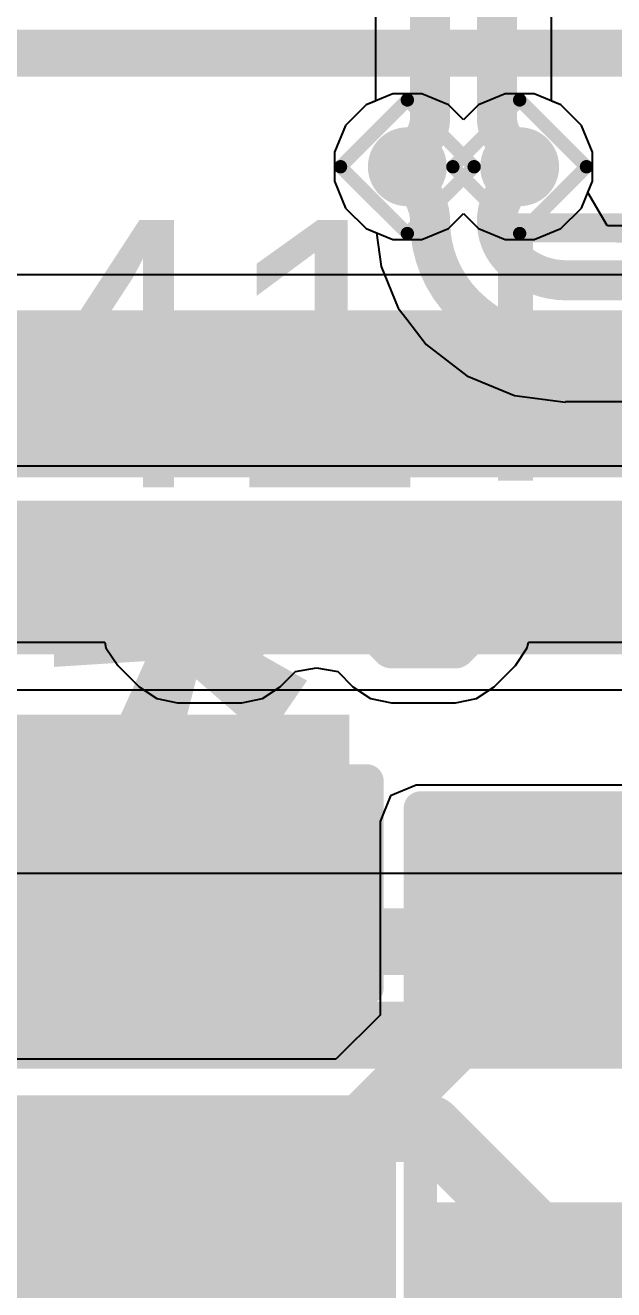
# Model space of a CAD drawing. Header units: inches. Extents: x -0.2 to 17.4, y -0.2 to 2.6.
# Drawn here: x 0.8295 to 0.9176, y 0.4489 to 0.6382 of the extents above; entities that cross this region are included whole.
import ezdxf

# ---------------------------------------------------------------- set-up
doc = ezdxf.new("R2010")
doc.units = ezdxf.units.IN
doc.header["$MEASUREMENT"] = 0
for name, color, linetype in [('Bottom Layer', 5, 'Continuous'), ('Drill Drawing', 1, 'Continuous'), ('Top Layer', 1, 'Continuous'), ('Top Overlay', 2, 'Continuous'), ('Top Paste', 8, 'Continuous'), ('Top Solder', 216, 'Continuous'), ('Via Holes', 16, 'Continuous')]:
    doc.layers.add(name, color=color, linetype=linetype)
doc.styles.add('Arial', font='', dxfattribs={"height": 0.2})
doc.styles.add('Arial_Bold', font='', dxfattribs={"height": 0.2})
doc.styles.get('Arial').set_extended_font_data('Arial')
doc.styles.get('Arial_Bold').set_extended_font_data('Arial', bold=True)

# ---------------------------------------------------------------- blocks, each defined once
blk = doc.blocks.new('R___0603_29')
at = {"layer": 'Top Layer'}
for points in [[(-0.015, 0.0175), (-0.015, -0.0175), (-0.045, -0.0175), (-0.045, 0.0175)], [(0.045, 0.0175), (0.045, -0.0175), (0.015, -0.0175), (0.015, 0.0175)]]:
    blk.add_hatch(color=1, dxfattribs=at).paths.add_polyline_path(points)
at = {"layer": 'Top Paste'}
for points in [[(-0.015, 0.0175), (-0.015, -0.0175), (-0.045, -0.0175), (-0.045, 0.0175)], [(0.045, 0.0175), (0.045, -0.0175), (0.015, -0.0175), (0.015, 0.0175)]]:
    blk.add_hatch(color=8, dxfattribs=at).paths.add_polyline_path(points)
at = {"layer": 'Top Solder'}
for points in [[(-0.011, 0.0215), (-0.011, -0.0215), (-0.049, -0.0215), (-0.049, 0.0215)], [(0.049, 0.0215), (0.049, -0.0215), (0.011, -0.0215), (0.011, 0.0215)]]:
    blk.add_hatch(color=216, dxfattribs=at).paths.add_polyline_path(points)
at = {"layer": 'Top Overlay'}
for points in [[(-0.048, 0.021, 0.005, 0.005, 0), (0.048, 0.021, 0.005, 0.005, 0)], [(-0.048, 0.021, 0.005, 0.005, 0), (-0.048, -0.021, 0.005, 0.005, 0)], [(0.048, 0.021, 0.005, 0.005, 0), (0.048, -0.021, 0.005, 0.005, 0)], [(-0.048, -0.021, 0.005, 0.005, 0), (0.048, -0.021, 0.005, 0.005, 0)]]:
    blk.add_lwpolyline(points, format="xyseb", dxfattribs=at)
for points in [[(-0.04925, 0.021, 0.0025, 0.0025, 1), (-0.04675, 0.021, 0.0025, 0.0025, 1)], [(-0.04925, 0.021, 0.0025, 0.0025, 1), (-0.04675, 0.021, 0.0025, 0.0025, 1)], [(0.04675, 0.021, 0.0025, 0.0025, 1), (0.04925, 0.021, 0.0025, 0.0025, 1)], [(0.04675, 0.021, 0.0025, 0.0025, 1), (0.04925, 0.021, 0.0025, 0.0025, 1)], [(-0.04925, -0.021, 0.0025, 0.0025, 1), (-0.04675, -0.021, 0.0025, 0.0025, 1)], [(-0.04925, -0.021, 0.0025, 0.0025, 1), (-0.04675, -0.021, 0.0025, 0.0025, 1)], [(0.04675, -0.021, 0.0025, 0.0025, 1), (0.04925, -0.021, 0.0025, 0.0025, 1)], [(0.04675, -0.021, 0.0025, 0.0025, 1), (0.04925, -0.021, 0.0025, 0.0025, 1)]]:
    blk.add_lwpolyline(points, format="xyseb", close=True, dxfattribs=at)
blk = doc.blocks.new('C___0603_81')
at = {"layer": 'Top Layer'}
for points in [[(-0.015, 0.0175), (-0.015, -0.0175), (-0.045, -0.0175), (-0.045, 0.0175)], [(0.045, 0.0175), (0.045, -0.0175), (0.015, -0.0175), (0.015, 0.0175)]]:
    blk.add_hatch(color=1, dxfattribs=at).paths.add_polyline_path(points)
at = {"layer": 'Top Paste'}
for points in [[(-0.015, 0.0175), (-0.015, -0.0175), (-0.045, -0.0175), (-0.045, 0.0175)], [(0.045, 0.0175), (0.045, -0.0175), (0.015, -0.0175), (0.015, 0.0175)]]:
    blk.add_hatch(color=8, dxfattribs=at).paths.add_polyline_path(points)
at = {"layer": 'Top Solder'}
for points in [[(-0.0126378, 0.0198622), (-0.0126378, -0.0198622), (-0.0473622, -0.0198622), (-0.0473622, 0.0198622)], [(0.0473622, 0.0198622), (0.0473622, -0.0198622), (0.0126378, -0.0198622), (0.0126378, 0.0198622)]]:
    blk.add_hatch(color=216, dxfattribs=at).paths.add_polyline_path(points)
at = {"layer": 'Top Overlay'}
for points in [[(-0.018, 0.021, 0.005, 0.005, 0), (-0.049, 0.021, 0.005, 0.005, 0)], [(-0.049, -0.021, 0.005, 0.005, 0), (-0.049, 0.021, 0.005, 0.005, 0)], [(0.049, 0.021, 0.005, 0.005, 0), (0.018, 0.021, 0.005, 0.005, 0)], [(0.049, -0.021, 0.005, 0.005, 0), (0.049, 0.021, 0.005, 0.005, 0)], [(-0.018, -0.021, 0.005, 0.005, 0), (-0.049, -0.021, 0.005, 0.005, 0)], [(0.049, -0.021, 0.005, 0.005, 0), (0.018, -0.021, 0.005, 0.005, 0)]]:
    blk.add_lwpolyline(points, format="xyseb", dxfattribs=at)
for points in [[(-0.05025, 0.021, 0.0025, 0.0025, 1), (-0.04775, 0.021, 0.0025, 0.0025, 1)], [(-0.05025, 0.021, 0.0025, 0.0025, 1), (-0.04775, 0.021, 0.0025, 0.0025, 1)], [(-0.01925, 0.021, 0.0025, 0.0025, 1), (-0.01675, 0.021, 0.0025, 0.0025, 1)], [(0.01675, 0.021, 0.0025, 0.0025, 1), (0.01925, 0.021, 0.0025, 0.0025, 1)], [(0.04775, 0.021, 0.0025, 0.0025, 1), (0.05025, 0.021, 0.0025, 0.0025, 1)], [(0.04775, 0.021, 0.0025, 0.0025, 1), (0.05025, 0.021, 0.0025, 0.0025, 1)], [(-0.05025, -0.021, 0.0025, 0.0025, 1), (-0.04775, -0.021, 0.0025, 0.0025, 1)], [(-0.05025, -0.021, 0.0025, 0.0025, 1), (-0.04775, -0.021, 0.0025, 0.0025, 1)], [(-0.01925, -0.021, 0.0025, 0.0025, 1), (-0.01675, -0.021, 0.0025, 0.0025, 1)], [(0.01675, -0.021, 0.0025, 0.0025, 1), (0.01925, -0.021, 0.0025, 0.0025, 1)], [(0.04775, -0.021, 0.0025, 0.0025, 1), (0.05025, -0.021, 0.0025, 0.0025, 1)], [(0.04775, -0.021, 0.0025, 0.0025, 1), (0.05025, -0.021, 0.0025, 0.0025, 1)]]:
    blk.add_lwpolyline(points, format="xyseb", close=True, dxfattribs=at)
blk = doc.blocks.new('C___0603_82')
at = {"layer": 'Top Layer'}
for points in [[(-0.015, 0.0175), (-0.015, -0.0175), (-0.045, -0.0175), (-0.045, 0.0175)], [(0.045, 0.0175), (0.045, -0.0175), (0.015, -0.0175), (0.015, 0.0175)]]:
    blk.add_hatch(color=1, dxfattribs=at).paths.add_polyline_path(points)
at = {"layer": 'Top Paste'}
for points in [[(-0.015, 0.0175), (-0.015, -0.0175), (-0.045, -0.0175), (-0.045, 0.0175)], [(0.045, 0.0175), (0.045, -0.0175), (0.015, -0.0175), (0.015, 0.0175)]]:
    blk.add_hatch(color=8, dxfattribs=at).paths.add_polyline_path(points)
at = {"layer": 'Top Solder'}
for points in [[(-0.0126378, 0.0198622), (-0.0126378, -0.0198622), (-0.0473622, -0.0198622), (-0.0473622, 0.0198622)], [(0.0473622, 0.0198622), (0.0473622, -0.0198622), (0.0126378, -0.0198622), (0.0126378, 0.0198622)]]:
    blk.add_hatch(color=216, dxfattribs=at).paths.add_polyline_path(points)
at = {"layer": 'Top Overlay'}
for points in [[(-0.049, -0.021, 0.005, 0.005, 0), (-0.049, 0.021, 0.005, 0.005, 0)], [(-0.018, 0.021, 0.005, 0.005, 0), (-0.049, 0.021, 0.005, 0.005, 0)], [(0.049, 0.021, 0.005, 0.005, 0), (0.018, 0.021, 0.005, 0.005, 0)], [(0.049, -0.021, 0.005, 0.005, 0), (0.049, 0.021, 0.005, 0.005, 0)], [(-0.018, -0.021, 0.005, 0.005, 0), (-0.049, -0.021, 0.005, 0.005, 0)], [(0.049, -0.021, 0.005, 0.005, 0), (0.018, -0.021, 0.005, 0.005, 0)]]:
    blk.add_lwpolyline(points, format="xyseb", dxfattribs=at)
for points in [[(-0.05025, 0.021, 0.0025, 0.0025, 1), (-0.04775, 0.021, 0.0025, 0.0025, 1)], [(-0.05025, 0.021, 0.0025, 0.0025, 1), (-0.04775, 0.021, 0.0025, 0.0025, 1)], [(-0.01925, 0.021, 0.0025, 0.0025, 1), (-0.01675, 0.021, 0.0025, 0.0025, 1)], [(0.01675, 0.021, 0.0025, 0.0025, 1), (0.01925, 0.021, 0.0025, 0.0025, 1)], [(0.04775, 0.021, 0.0025, 0.0025, 1), (0.05025, 0.021, 0.0025, 0.0025, 1)], [(0.04775, 0.021, 0.0025, 0.0025, 1), (0.05025, 0.021, 0.0025, 0.0025, 1)], [(-0.05025, -0.021, 0.0025, 0.0025, 1), (-0.04775, -0.021, 0.0025, 0.0025, 1)], [(-0.05025, -0.021, 0.0025, 0.0025, 1), (-0.04775, -0.021, 0.0025, 0.0025, 1)], [(-0.01925, -0.021, 0.0025, 0.0025, 1), (-0.01675, -0.021, 0.0025, 0.0025, 1)], [(0.01675, -0.021, 0.0025, 0.0025, 1), (0.01925, -0.021, 0.0025, 0.0025, 1)], [(0.04775, -0.021, 0.0025, 0.0025, 1), (0.05025, -0.021, 0.0025, 0.0025, 1)], [(0.04775, -0.021, 0.0025, 0.0025, 1), (0.05025, -0.021, 0.0025, 0.0025, 1)]]:
    blk.add_lwpolyline(points, format="xyseb", close=True, dxfattribs=at)

msp = doc.modelspace()

# ---------------------------------------------------------------- hatches: boundary and pattern name
at = {"layer": 'Bottom Layer'}
h = msp.add_hatch(color=5, dxfattribs=at)
edge = h.paths.add_edge_path()
edge.add_arc((0.8866796, 0.617), 0.0059055, 0, 360)
h = msp.add_hatch(color=5, dxfattribs=at)
edge = h.paths.add_edge_path()
edge.add_arc((0.9034906, 0.617), 0.0059055, 0, 360)
at = {"layer": 'Top Layer'}
h = msp.add_hatch(color=1, dxfattribs=at)
edge = h.paths.add_edge_path()
edge.add_arc((0.8866796, 0.617), 0.0059055, 0, 360)
h = msp.add_hatch(color=1, dxfattribs=at)
edge = h.paths.add_edge_path()
edge.add_arc((0.9034906, 0.617), 0.0059055, 0, 360)
for points in [[(0.791, 0.49), (0.878, 0.49), (0.878, 0.535), (0.791, 0.535)], [(0.888, 0.483), (0.928, 0.483), (0.928, 0.519), (0.888, 0.519)], [(0.888, 0.488), (0.928, 0.488), (0.928, 0.519), (0.888, 0.519)], [(0.745, 0.43), (0.885, 0.43), (0.885, 0.478), (0.745, 0.478)]]:
    msp.add_hatch(color=1, dxfattribs=at).paths.add_polyline_path(points)
at = {"layer": 'Via Holes'}
h = msp.add_hatch(color=7, dxfattribs=at)
edge = h.paths.add_edge_path()
edge.add_arc((0.8866796, 0.617), 0.003937, 0, 360)
h = msp.add_hatch(color=7, dxfattribs=at)
edge = h.paths.add_edge_path()
edge.add_arc((0.9034906, 0.617), 0.003937, 0, 360)

# ---------------------------------------------------------------- linework, layer by layer
at = {"layer": 'Bottom Layer'}
for p, q in [((0.8845104, 0.6279055), (0.8805021, 0.6262453)), ((0.8888488, 0.6279055), (0.8845104, 0.6279055)), ((0.8928571, 0.6262453), (0.8888488, 0.6279055)), ((0.9013214, 0.6279055), (0.8973131, 0.6262453)), ((0.9056598, 0.6279055), (0.9013214, 0.6279055)), ((0.9096681, 0.6262453), (0.9056598, 0.6279055)), ((0.8805021, 0.6262453), (0.8774343, 0.6231775)), ((0.8950851, 0.6240173), (0.8928571, 0.6262453)), ((0.8973131, 0.6262453), (0.8950851, 0.6240173)), ((0.9127359, 0.6231775), (0.9096681, 0.6262453)), ((0.8774343, 0.6231775), (0.8757741, 0.6191692)), ((0.9143961, 0.6191692), (0.9127359, 0.6231775)), ((0.8757741, 0.6191692), (0.8757741, 0.6148308)), ((0.9143961, 0.6148308), (0.9143961, 0.6191692)), ((0.8757741, 0.6148308), (0.8774343, 0.6108225)), ((0.9137027, 0.6131568), (0.9143961, 0.6148308)), ((0.916584, 0.6081894), (0.9137027, 0.6131568)), ((0.8774343, 0.6108225), (0.8805021, 0.6077547)), ((0.8805021, 0.6077547), (0.8820814, 0.6071006)), ((0.9166317, 0.6081567), (0.916584, 0.6081894)), ((0.9493016, 0.6081567), (0.9166317, 0.6081567)), ((0.8820814, 0.6071006), (0.8827435, 0.6020712)), ((0.8827435, 0.6020712), (0.8853209, 0.5958488)), ((0.8853209, 0.5958488), (0.886606, 0.594174)), ((0.886606, 0.594174), (0.889506, 0.5903763)), ((0.889506, 0.5903763), (0.8895068, 0.5903752)), ((0.8895068, 0.5903752), (0.8895069, 0.5903753)), ((0.8895069, 0.5903753), (0.8956073, 0.5856943)), ((0.8956073, 0.5856943), (0.9027115, 0.5827517)), ((0.9027115, 0.5827517), (0.9103352, 0.581748)), ((0.9103352, 0.581748), (0.9103352, 0.5818433)), ((0.9103352, 0.5818433), (0.9493016, 0.5818433)), ((0.9551423, 0.5721567), (0.8014853, 0.5721567)), ((0.8014353, 0.5458433), (0.8413906, 0.5458433)), ((0.8413906, 0.5458433), (0.8415587, 0.5449981)), ((0.9046303, 0.5449982), (0.9047984, 0.5458433)), ((0.9047984, 0.5458433), (0.9510001, 0.5458433)), ((0.8415587, 0.5449981), (0.8433268, 0.5423519)), ((0.9028622, 0.5423519), (0.9046303, 0.5449982)), ((0.8433268, 0.5423519), (0.8465266, 0.5391522)), ((0.8676622, 0.5391519), (0.8699337, 0.5414235)), ((0.8699337, 0.5414235), (0.8730945, 0.5419676)), ((0.8730945, 0.5419676), (0.8762553, 0.5414235)), ((0.8762553, 0.5414235), (0.8785266, 0.5391522)), ((0.8996622, 0.5391519), (0.9028619, 0.5423517)), ((0.9028619, 0.5423517), (0.9028622, 0.5423519)), ((0.8465266, 0.5391522), (0.8465268, 0.5391519)), ((0.8465268, 0.5391519), (0.8491731, 0.5373838)), ((0.865016, 0.5373838), (0.8676622, 0.5391519)), ((0.8785266, 0.5391522), (0.8785268, 0.5391519)), ((0.8785268, 0.5391519), (0.8811731, 0.5373838)), ((0.897016, 0.5373838), (0.8996622, 0.5391519)), ((0.8491731, 0.5373838), (0.8522945, 0.5367628)), ((0.8522945, 0.5367628), (0.852295, 0.5367629)), ((0.852295, 0.5367629), (0.861894, 0.5367629)), ((0.861894, 0.5367629), (0.8618945, 0.5367628)), ((0.8618945, 0.5367628), (0.865016, 0.5373838)), ((0.8811731, 0.5373838), (0.8842945, 0.5367628)), ((0.8842945, 0.5367628), (0.884295, 0.5367629)), ((0.884295, 0.5367629), (0.893894, 0.5367629)), ((0.893894, 0.5367629), (0.8938945, 0.5367628)), ((0.8938945, 0.5367628), (0.897016, 0.5373838)), ((0.9504311, 0.5111959), (0.7350222, 0.5111959))]:
    msp.add_line(p, q, dxfattribs=at)
for points in [[(0.8877915, 0.6143155, 0.006, 0.006, -0.198912367379658), (0.8866796, 0.617, 0.006, 0.006, 0)], [(0.9034906, 0.617, 0.006, 0.006, -0.1989075266992258), (0.9023787, 0.6143156, 0.006, 0.006, 0)], [(0.8877915, 0.6143156, 0.006, 0.006, -0.198912367379658), (0.8900851, 0.6087784, 0.006, 0.006, 0)], [(0.9000851, 0.6088157, 0.006, 0.006, -0.198912367379658), (0.9023523, 0.6142892, 0.006, 0.006, 0)], [(0.9023523, 0.6142892, 0.006, 0.006, 0), (0.9023787, 0.6143156, 0.006, 0.006, 0)], [(0.8900851, 0.6087486, 0.006, 0.006, 0), (0.8900851, 0.6087784, 0.006, 0.006, 0)], [(0.8952338, 0.5963184, 0.006, 0.006, -0.198912367379658), (0.8900851, 0.6087486, 0.006, 0.006, 0)], [(0.9023524, 0.6033421, 0.006, 0.006, -0.198912367379658), (0.9000851, 0.6088157, 0.006, 0.006, 0)], [(0.9104207, 0.6, 0.006, 0.006, -0.198912367379658), (0.9023524, 0.603342, 0.006, 0.006, 0)], [(0.9104207, 0.6, 0.006, 0.006, 0), (0.9493016, 0.6, 0.006, 0.006, 0)], [(0.8952339, 0.5963184, 0.006, 0.006, 0), (0.8953418, 0.5962105, 0.006, 0.006, 0)], [(0.9103352, 0.59, 0.006, 0.006, -0.198912367379658), (0.8953418, 0.5962104, 0.006, 0.006, 0)], [(0.9103352, 0.59, 0.006, 0.006, 0), (0.9493016, 0.59, 0.006, 0.006, 0)], [(0.8014853, 0.564, 0.006, 0.006, 0), (0.9551423, 0.564, 0.006, 0.006, 0)], [(0.8014353, 0.554, 0.006, 0.006, 0), (0.837, 0.554, 0.006, 0.006, 0)], [(0.837, 0.554, 0.006, 0.006, 0), (0.8455798, 0.554, 0.006, 0.006, 0)], [(0.8455798, 0.554, 0.006, 0.006, 0), (0.8490945, 0.5504853, 0.006, 0.006, 0)], [(0.8650945, 0.5508, 0.006, 0.006, 0), (0.8682945, 0.554, 0.006, 0.006, 0)], [(0.8682945, 0.554, 0.006, 0.006, 0), (0.8778945, 0.554, 0.006, 0.006, 0)], [(0.8778945, 0.554, 0.006, 0.006, 0), (0.8810945, 0.5508, 0.006, 0.006, 0)], [(0.8970945, 0.5504853, 0.006, 0.006, 0), (0.9006092, 0.554, 0.006, 0.006, 0)], [(0.9006092, 0.554, 0.006, 0.006, 0), (0.9036097, 0.554, 0.006, 0.006, 0)], [(0.9036097, 0.554, 0.006, 0.006, 0), (0.9510001, 0.554, 0.006, 0.006, 0)], [(0.8490945, 0.5481196, 0.006, 0.006, 0), (0.8490945, 0.5504853, 0.006, 0.006, 0)], [(0.8650945, 0.5481196, 0.006, 0.006, 0), (0.8650945, 0.5508, 0.006, 0.006, 0)], [(0.8810945, 0.5481196, 0.006, 0.006, 0), (0.8810945, 0.5508, 0.006, 0.006, 0)], [(0.8970945, 0.5481196, 0.006, 0.006, 0), (0.8970945, 0.5504853, 0.006, 0.006, 0)], [(0.8490945, 0.5481196, 0.006, 0.006, 0), (0.8522945, 0.5449196, 0.006, 0.006, 0)], [(0.8618945, 0.5449196, 0.006, 0.006, 0), (0.8650945, 0.5481196, 0.006, 0.006, 0)], [(0.8810945, 0.5481196, 0.006, 0.006, 0), (0.8842945, 0.5449196, 0.006, 0.006, 0)], [(0.8938945, 0.5449196, 0.006, 0.006, 0), (0.8970945, 0.5481196, 0.006, 0.006, 0)], [(0.8522945, 0.5449196, 0.006, 0.006, 0), (0.8618945, 0.5449196, 0.006, 0.006, 0)], [(0.8842945, 0.5449196, 0.006, 0.006, 0), (0.8938945, 0.5449196, 0.006, 0.006, 0)], [(0.7307989, 0.501, 0.01, 0.01, 0), (0.9504311, 0.501, 0.01, 0.01, 0)], [(0.725, 0.487, 0.01, 0.01, 0), (0.931, 0.487, 0.01, 0.01, 0)], [(0.501, 0.473, 0.01, 0.01, 0), (0.89, 0.473, 0.01, 0.01, 0)], [(0.89, 0.473, 0.01, 0.01, 0), (0.951, 0.412, 0.01, 0.01, 0)], [(0.467, 0.459, 0.01, 0.01, 0), (0.8574579, 0.459, 0.01, 0.01, 0)], [(0.8574579, 0.459, 0.01, 0.01, 0), (0.9482519, 0.368206, 0.01, 0.01, 0)]]:
    msp.add_lwpolyline(points, format="xyseb", dxfattribs=at)
for points in [[(0.8851796, 0.617, 0.003, 0.003, 1), (0.8881796, 0.617, 0.003, 0.003, 1)], [(0.9019906, 0.617, 0.003, 0.003, 1), (0.9049906, 0.617, 0.003, 0.003, 1)], [(0.8862915, 0.6143156, 0.003, 0.003, 1), (0.8892915, 0.6143156, 0.003, 0.003, 1)], [(0.8862915, 0.6143155, 0.003, 0.003, 1), (0.8892915, 0.6143155, 0.003, 0.003, 1)], [(0.9008523, 0.6142892, 0.003, 0.003, 1), (0.9038523, 0.6142892, 0.003, 0.003, 1)], [(0.9008523, 0.6142892, 0.003, 0.003, 1), (0.9038523, 0.6142892, 0.003, 0.003, 1)], [(0.9008787, 0.6143156, 0.003, 0.003, 1), (0.9038787, 0.6143156, 0.003, 0.003, 1)], [(0.9008787, 0.6143156, 0.003, 0.003, 1), (0.9038787, 0.6143156, 0.003, 0.003, 1)], [(0.8885851, 0.6087784, 0.003, 0.003, 1), (0.8915851, 0.6087784, 0.003, 0.003, 1)], [(0.8885851, 0.6087784, 0.003, 0.003, 1), (0.8915851, 0.6087784, 0.003, 0.003, 1)], [(0.8885851, 0.6087486, 0.003, 0.003, 1), (0.8915851, 0.6087486, 0.003, 0.003, 1)], [(0.8885851, 0.6087486, 0.003, 0.003, 1), (0.8915851, 0.6087486, 0.003, 0.003, 1)], [(0.8985851, 0.6088157, 0.003, 0.003, 1), (0.9015851, 0.6088157, 0.003, 0.003, 1)], [(0.8985851, 0.6088157, 0.003, 0.003, 1), (0.9015851, 0.6088157, 0.003, 0.003, 1)], [(0.9008524, 0.6033421, 0.003, 0.003, 1), (0.9038524, 0.6033421, 0.003, 0.003, 1)], [(0.9008524, 0.603342, 0.003, 0.003, 1), (0.9038524, 0.603342, 0.003, 0.003, 1)], [(0.9089207, 0.6, 0.003, 0.003, 1), (0.9119207, 0.6, 0.003, 0.003, 1)], [(0.9089207, 0.6, 0.003, 0.003, 1), (0.9119207, 0.6, 0.003, 0.003, 1)], [(0.8937338, 0.5963184, 0.003, 0.003, 1), (0.8967338, 0.5963184, 0.003, 0.003, 1)], [(0.8937339, 0.5963184, 0.003, 0.003, 1), (0.8967339, 0.5963184, 0.003, 0.003, 1)], [(0.8938418, 0.5962105, 0.003, 0.003, 1), (0.8968418, 0.5962105, 0.003, 0.003, 1)], [(0.8938418, 0.5962104, 0.003, 0.003, 1), (0.8968418, 0.5962104, 0.003, 0.003, 1)], [(0.9088352, 0.59, 0.003, 0.003, 1), (0.9118352, 0.59, 0.003, 0.003, 1)], [(0.9088352, 0.59, 0.003, 0.003, 1), (0.9118352, 0.59, 0.003, 0.003, 1)], [(0.8355, 0.554, 0.003, 0.003, 1), (0.8385, 0.554, 0.003, 0.003, 1)], [(0.8355, 0.554, 0.003, 0.003, 1), (0.8385, 0.554, 0.003, 0.003, 1)], [(0.8440798, 0.554, 0.003, 0.003, 1), (0.8470798, 0.554, 0.003, 0.003, 1)], [(0.8440798, 0.554, 0.003, 0.003, 1), (0.8470798, 0.554, 0.003, 0.003, 1)], [(0.8667945, 0.554, 0.003, 0.003, 1), (0.8697945, 0.554, 0.003, 0.003, 1)], [(0.8667945, 0.554, 0.003, 0.003, 1), (0.8697945, 0.554, 0.003, 0.003, 1)], [(0.8763945, 0.554, 0.003, 0.003, 1), (0.8793945, 0.554, 0.003, 0.003, 1)], [(0.8763945, 0.554, 0.003, 0.003, 1), (0.8793945, 0.554, 0.003, 0.003, 1)], [(0.8991092, 0.554, 0.003, 0.003, 1), (0.9021092, 0.554, 0.003, 0.003, 1)], [(0.8991092, 0.554, 0.003, 0.003, 1), (0.9021092, 0.554, 0.003, 0.003, 1)], [(0.9021097, 0.554, 0.003, 0.003, 1), (0.9051097, 0.554, 0.003, 0.003, 1)], [(0.9021097, 0.554, 0.003, 0.003, 1), (0.9051097, 0.554, 0.003, 0.003, 1)], [(0.8475945, 0.5504853, 0.003, 0.003, 1), (0.8505945, 0.5504853, 0.003, 0.003, 1)], [(0.8475945, 0.5504853, 0.003, 0.003, 1), (0.8505945, 0.5504853, 0.003, 0.003, 1)], [(0.8635945, 0.5508, 0.003, 0.003, 1), (0.8665945, 0.5508, 0.003, 0.003, 1)], [(0.8635945, 0.5508, 0.003, 0.003, 1), (0.8665945, 0.5508, 0.003, 0.003, 1)], [(0.8795945, 0.5508, 0.003, 0.003, 1), (0.8825945, 0.5508, 0.003, 0.003, 1)], [(0.8795945, 0.5508, 0.003, 0.003, 1), (0.8825945, 0.5508, 0.003, 0.003, 1)], [(0.8955945, 0.5504853, 0.003, 0.003, 1), (0.8985945, 0.5504853, 0.003, 0.003, 1)], [(0.8955945, 0.5504853, 0.003, 0.003, 1), (0.8985945, 0.5504853, 0.003, 0.003, 1)], [(0.8475945, 0.5481196, 0.003, 0.003, 1), (0.8505945, 0.5481196, 0.003, 0.003, 1)], [(0.8475945, 0.5481196, 0.003, 0.003, 1), (0.8505945, 0.5481196, 0.003, 0.003, 1)], [(0.8635945, 0.5481196, 0.003, 0.003, 1), (0.8665945, 0.5481196, 0.003, 0.003, 1)], [(0.8635945, 0.5481196, 0.003, 0.003, 1), (0.8665945, 0.5481196, 0.003, 0.003, 1)], [(0.8795945, 0.5481196, 0.003, 0.003, 1), (0.8825945, 0.5481196, 0.003, 0.003, 1)], [(0.8795945, 0.5481196, 0.003, 0.003, 1), (0.8825945, 0.5481196, 0.003, 0.003, 1)], [(0.8955945, 0.5481196, 0.003, 0.003, 1), (0.8985945, 0.5481196, 0.003, 0.003, 1)], [(0.8955945, 0.5481196, 0.003, 0.003, 1), (0.8985945, 0.5481196, 0.003, 0.003, 1)], [(0.8507945, 0.5449196, 0.003, 0.003, 1), (0.8537945, 0.5449196, 0.003, 0.003, 1)], [(0.8507945, 0.5449196, 0.003, 0.003, 1), (0.8537945, 0.5449196, 0.003, 0.003, 1)], [(0.8603945, 0.5449196, 0.003, 0.003, 1), (0.8633945, 0.5449196, 0.003, 0.003, 1)], [(0.8603945, 0.5449196, 0.003, 0.003, 1), (0.8633945, 0.5449196, 0.003, 0.003, 1)], [(0.8827945, 0.5449196, 0.003, 0.003, 1), (0.8857945, 0.5449196, 0.003, 0.003, 1)], [(0.8827945, 0.5449196, 0.003, 0.003, 1), (0.8857945, 0.5449196, 0.003, 0.003, 1)], [(0.8923945, 0.5449196, 0.003, 0.003, 1), (0.8953945, 0.5449196, 0.003, 0.003, 1)], [(0.8923945, 0.5449196, 0.003, 0.003, 1), (0.8953945, 0.5449196, 0.003, 0.003, 1)], [(0.8875, 0.473, 0.005, 0.005, 1), (0.8925, 0.473, 0.005, 0.005, 1)], [(0.8875, 0.473, 0.005, 0.005, 1), (0.8925, 0.473, 0.005, 0.005, 1)], [(0.8549579, 0.459, 0.005, 0.005, 1), (0.8599579, 0.459, 0.005, 0.005, 1)], [(0.8549579, 0.459, 0.005, 0.005, 1), (0.8599579, 0.459, 0.005, 0.005, 1)]]:
    msp.add_lwpolyline(points, format="xyseb", close=True, dxfattribs=at)
at = {"layer": 'Drill Drawing'}
for points in [[(0.8766796, 0.617, 0.002, 0.002, 0), (0.8866796, 0.627, 0.002, 0.002, 0)], [(0.8866796, 0.627, 0.002, 0.002, 0), (0.8966796, 0.617, 0.002, 0.002, 0)], [(0.8934906, 0.617, 0.002, 0.002, 0), (0.9034906, 0.627, 0.002, 0.002, 0)], [(0.9034906, 0.627, 0.002, 0.002, 0), (0.9134906, 0.617, 0.002, 0.002, 0)], [(0.8766796, 0.617, 0.002, 0.002, 0), (0.8866796, 0.607, 0.002, 0.002, 0)], [(0.8866796, 0.607, 0.002, 0.002, 0), (0.8966796, 0.617, 0.002, 0.002, 0)], [(0.8934906, 0.617, 0.002, 0.002, 0), (0.9034906, 0.607, 0.002, 0.002, 0)], [(0.9034906, 0.607, 0.002, 0.002, 0), (0.9134906, 0.617, 0.002, 0.002, 0)]]:
    msp.add_lwpolyline(points, format="xyseb", dxfattribs=at)
for points in [[(0.8861796, 0.627, 0.001, 0.001, 1), (0.8871796, 0.627, 0.001, 0.001, 1)], [(0.8861796, 0.627, 0.001, 0.001, 1), (0.8871796, 0.627, 0.001, 0.001, 1)], [(0.9029906, 0.627, 0.001, 0.001, 1), (0.9039906, 0.627, 0.001, 0.001, 1)], [(0.9029906, 0.627, 0.001, 0.001, 1), (0.9039906, 0.627, 0.001, 0.001, 1)], [(0.8761796, 0.617, 0.001, 0.001, 1), (0.8771796, 0.617, 0.001, 0.001, 1)], [(0.8761796, 0.617, 0.001, 0.001, 1), (0.8771796, 0.617, 0.001, 0.001, 1)], [(0.8929906, 0.617, 0.001, 0.001, 1), (0.8939906, 0.617, 0.001, 0.001, 1)], [(0.8929906, 0.617, 0.001, 0.001, 1), (0.8939906, 0.617, 0.001, 0.001, 1)], [(0.8961796, 0.617, 0.001, 0.001, 1), (0.8971796, 0.617, 0.001, 0.001, 1)], [(0.8961796, 0.617, 0.001, 0.001, 1), (0.8971796, 0.617, 0.001, 0.001, 1)], [(0.9129906, 0.617, 0.001, 0.001, 1), (0.9139906, 0.617, 0.001, 0.001, 1)], [(0.9129906, 0.617, 0.001, 0.001, 1), (0.9139906, 0.617, 0.001, 0.001, 1)], [(0.8861796, 0.607, 0.001, 0.001, 1), (0.8871796, 0.607, 0.001, 0.001, 1)], [(0.8861796, 0.607, 0.001, 0.001, 1), (0.8871796, 0.607, 0.001, 0.001, 1)], [(0.9029906, 0.607, 0.001, 0.001, 1), (0.9039906, 0.607, 0.001, 0.001, 1)], [(0.9029906, 0.607, 0.001, 0.001, 1), (0.9039906, 0.607, 0.001, 0.001, 1)]]:
    msp.add_lwpolyline(points, format="xyseb", close=True, dxfattribs=at)
at = {"layer": 'Top Layer'}
for p, q in [((0.8819284, 0.645139), (0.8819284, 0.6268361)), ((0.9082418, 0.6268361), (0.9082418, 0.645139)), ((0.8819284, 0.6268361), (0.8805021, 0.6262453)), ((0.9096681, 0.6262453), (0.9082418, 0.6268361)), ((0.8805021, 0.6262453), (0.8774343, 0.6231775)), ((0.9127359, 0.6231775), (0.9096681, 0.6262453)), ((0.8774343, 0.6231775), (0.8757741, 0.6191692)), ((0.9143961, 0.6191692), (0.9127359, 0.6231775)), ((0.8757741, 0.6191692), (0.8757741, 0.6148308)), ((0.9143961, 0.6148308), (0.9143961, 0.6191692)), ((0.8757741, 0.6148308), (0.8774343, 0.6108225)), ((0.9127359, 0.6108225), (0.9143961, 0.6148308)), ((0.8774343, 0.6108225), (0.8805021, 0.6077547)), ((0.8928571, 0.6077547), (0.8950851, 0.6099827)), ((0.8950851, 0.6099827), (0.8973131, 0.6077547)), ((0.9096681, 0.6077547), (0.9127359, 0.6108225)), ((0.8805021, 0.6077547), (0.8845104, 0.6060945)), ((0.8888488, 0.6060945), (0.8928571, 0.6077547)), ((0.8973131, 0.6077547), (0.9013214, 0.6060945)), ((0.9056598, 0.6060945), (0.9096681, 0.6077547)), ((0.8845104, 0.6060945), (0.8888488, 0.6060945)), ((0.9013214, 0.6060945), (0.9056598, 0.6060945)), ((0.9660001, 0.6008428), (0.713, 0.6008428)), ((0.7907573, 0.5386865), (0.9401742, 0.5386865)), ((0.888, 0.524412), (0.8841731, 0.5228269)), ((0.9279999, 0.524412), (0.888, 0.524412)), ((0.8841731, 0.5228269), (0.882588, 0.519)), ((0.882588, 0.519), (0.882588, 0.4900072)), ((0.882588, 0.4900072), (0.8759928, 0.483412)), ((0.8759928, 0.483412), (0.7884155, 0.483412))]:
    msp.add_line(p, q, dxfattribs=at)
for points in [[(0.8900851, 0.624386, 0.006, 0.006, 0), (0.8900851, 0.6570857, 0.006, 0.006, 0)], [(0.9000851, 0.624386, 0.006, 0.006, 0), (0.9000851, 0.6570857, 0.006, 0.006, 0)], [(0.8900851, 0.624386, 0.006, 0.006, -0.198912367379658), (0.8883824, 0.6202753, 0.006, 0.006, 0)], [(0.9017878, 0.6202753, 0.006, 0.006, -0.198912367379658), (0.9000851, 0.624386, 0.006, 0.006, 0)], [(0.8877915, 0.6196844, 0.006, 0.006, 0), (0.8883824, 0.6202753, 0.006, 0.006, 0)], [(0.9017878, 0.6202753, 0.006, 0.006, 0), (0.9023787, 0.6196844, 0.006, 0.006, 0)], [(0.8866796, 0.617, 0.006, 0.006, -0.1981965856299332), (0.8877842, 0.6196771, 0.006, 0.006, 0)], [(0.8877842, 0.6196771, 0.006, 0.006, -0.000688633243477628), (0.8877915, 0.6196845, 0.006, 0.006, 0)], [(0.8877842, 0.6196771, 0.006, 0.006, 0), (0.8877915, 0.6196844, 0.006, 0.006, 0)], [(0.9023787, 0.6196845, 0.006, 0.006, -0.0006886332434776558), (0.902386, 0.6196771, 0.006, 0.006, 0)], [(0.9023787, 0.6196844, 0.006, 0.006, 0), (0.902386, 0.6196771, 0.006, 0.006, 0)], [(0.902386, 0.6196771, 0.006, 0.006, -0.1981965856299332), (0.9034906, 0.617, 0.006, 0.006, 0)], [(0.713, 0.583, 0.025, 0.025, 0), (0.9660001, 0.583, 0.025, 0.025, 0)], [(0.784, 0.555, 0.022, 0.022, 0), (0.9469315, 0.555, 0.022, 0.022, 0)], [(0.8971379, 0.493, 0.01, 0.01, 0), (0.9076379, 0.5035, 0.01, 0.01, 0)], [(0.9076379, 0.5035, 0.01, 0.01, 0), (0.908, 0.5035, 0.01, 0.01, 0)], [(0.8971379, 0.4901379, 0.01, 0.01, 0), (0.8971379, 0.493, 0.01, 0.01, 0)], [(0.861, 0.454, 0.01, 0.01, 0), (0.8971379, 0.4901379, 0.01, 0.01, 0)], [(0.815, 0.454, 0.01, 0.01, 0), (0.861, 0.454, 0.01, 0.01, 0)]]:
    msp.add_lwpolyline(points, format="xyseb", dxfattribs=at)
for points in [[(0.8885851, 0.624386, 0.003, 0.003, 1), (0.8915851, 0.624386, 0.003, 0.003, 1)], [(0.8885851, 0.624386, 0.003, 0.003, 1), (0.8915851, 0.624386, 0.003, 0.003, 1)], [(0.8985851, 0.624386, 0.003, 0.003, 1), (0.9015851, 0.624386, 0.003, 0.003, 1)], [(0.8985851, 0.624386, 0.003, 0.003, 1), (0.9015851, 0.624386, 0.003, 0.003, 1)], [(0.8868824, 0.6202753, 0.003, 0.003, 1), (0.8898824, 0.6202753, 0.003, 0.003, 1)], [(0.8868824, 0.6202753, 0.003, 0.003, 1), (0.8898824, 0.6202753, 0.003, 0.003, 1)], [(0.9002878, 0.6202753, 0.003, 0.003, 1), (0.9032878, 0.6202753, 0.003, 0.003, 1)], [(0.9002878, 0.6202753, 0.003, 0.003, 1), (0.9032878, 0.6202753, 0.003, 0.003, 1)], [(0.8862842, 0.6196771, 0.003, 0.003, 1), (0.8892842, 0.6196771, 0.003, 0.003, 1)], [(0.8862842, 0.6196771, 0.003, 0.003, 1), (0.8892842, 0.6196771, 0.003, 0.003, 1)], [(0.8862842, 0.6196771, 0.003, 0.003, 1), (0.8892842, 0.6196771, 0.003, 0.003, 1)], [(0.8862915, 0.6196845, 0.003, 0.003, 1), (0.8892915, 0.6196845, 0.003, 0.003, 1)], [(0.8862915, 0.6196844, 0.003, 0.003, 1), (0.8892915, 0.6196844, 0.003, 0.003, 1)], [(0.8862915, 0.6196844, 0.003, 0.003, 1), (0.8892915, 0.6196844, 0.003, 0.003, 1)], [(0.9008787, 0.6196845, 0.003, 0.003, 1), (0.9038787, 0.6196845, 0.003, 0.003, 1)], [(0.9008787, 0.6196844, 0.003, 0.003, 1), (0.9038787, 0.6196844, 0.003, 0.003, 1)], [(0.9008787, 0.6196844, 0.003, 0.003, 1), (0.9038787, 0.6196844, 0.003, 0.003, 1)], [(0.900886, 0.6196771, 0.003, 0.003, 1), (0.903886, 0.6196771, 0.003, 0.003, 1)], [(0.900886, 0.6196771, 0.003, 0.003, 1), (0.903886, 0.6196771, 0.003, 0.003, 1)], [(0.900886, 0.6196771, 0.003, 0.003, 1), (0.903886, 0.6196771, 0.003, 0.003, 1)], [(0.8851796, 0.617, 0.003, 0.003, 1), (0.8881796, 0.617, 0.003, 0.003, 1)], [(0.9019906, 0.617, 0.003, 0.003, 1), (0.9049906, 0.617, 0.003, 0.003, 1)], [(0.9051379, 0.5035, 0.005, 0.005, 1), (0.9101379, 0.5035, 0.005, 0.005, 1)], [(0.9051379, 0.5035, 0.005, 0.005, 1), (0.9101379, 0.5035, 0.005, 0.005, 1)], [(0.9055, 0.5035, 0.005, 0.005, 1), (0.9105, 0.5035, 0.005, 0.005, 1)], [(0.8946379, 0.493, 0.005, 0.005, 1), (0.8996379, 0.493, 0.005, 0.005, 1)], [(0.8946379, 0.493, 0.005, 0.005, 1), (0.8996379, 0.493, 0.005, 0.005, 1)], [(0.8946379, 0.4901379, 0.005, 0.005, 1), (0.8996379, 0.4901379, 0.005, 0.005, 1)], [(0.8946379, 0.4901379, 0.005, 0.005, 1), (0.8996379, 0.4901379, 0.005, 0.005, 1)], [(0.8585, 0.454, 0.005, 0.005, 1), (0.8635, 0.454, 0.005, 0.005, 1)], [(0.8585, 0.454, 0.005, 0.005, 1), (0.8635, 0.454, 0.005, 0.005, 1)]]:
    msp.add_lwpolyline(points, format="xyseb", close=True, dxfattribs=at)
at = {"layer": 'Top Overlay'}
for points in [[(0.704, 0.634, 0.007, 0.007, 0), (1.2601416, 0.634, 0.007, 0.007, 0)], [(0.827, 0.563048, 0.005, 0.005, 0), (0.832, 0.558048, 0.005, 0.005, 0)], [(0.821, 0.558048, 0.005, 0.005, 0), (0.832, 0.558048, 0.005, 0.005, 0)]]:
    msp.add_lwpolyline(points, format="xyseb", dxfattribs=at)
msp.add_lwpolyline([(0.83075, 0.558048, 0.0025, 0.0025, 1), (0.83325, 0.558048, 0.0025, 0.0025, 1)], format="xyseb", close=True, dxfattribs=at)
msp.add_lwpolyline([(0.83075, 0.558048, 0.0025, 0.0025, 1), (0.83325, 0.558048, 0.0025, 0.0025, 1)], format="xyseb", close=True, dxfattribs=at)

# ---------------------------------------------------------------- block references
for name, p, rotation in [('C___0603_82', (0.8096379, 0.476048), 270), ('C___0603_81', (0.8596379, 0.476048), 270), ('R___0603_29', (0.9096379, 0.473), 90)]:
    msp.add_blockref(name, p, dxfattribs=dict(rotation=rotation))

# ---------------------------------------------------------------- texts
at = {"layer": 'Top Overlay', "style": 'Arial'}
for s, p in [('C41', (0.7873484, 0.5690065)), ('R28', (0.8956839, 0.5700065))]:
    msp.add_text(s, height=0.04, dxfattribs=at).set_placement(p)
at = {"layer": 'Top Overlay', "style": 'Arial_Bold'}
msp.add_text('*', height=0.07, rotation=90, dxfattribs=at).set_placement((0.9038161, 0.528048))

doc.saveas('drawing.dxf')
